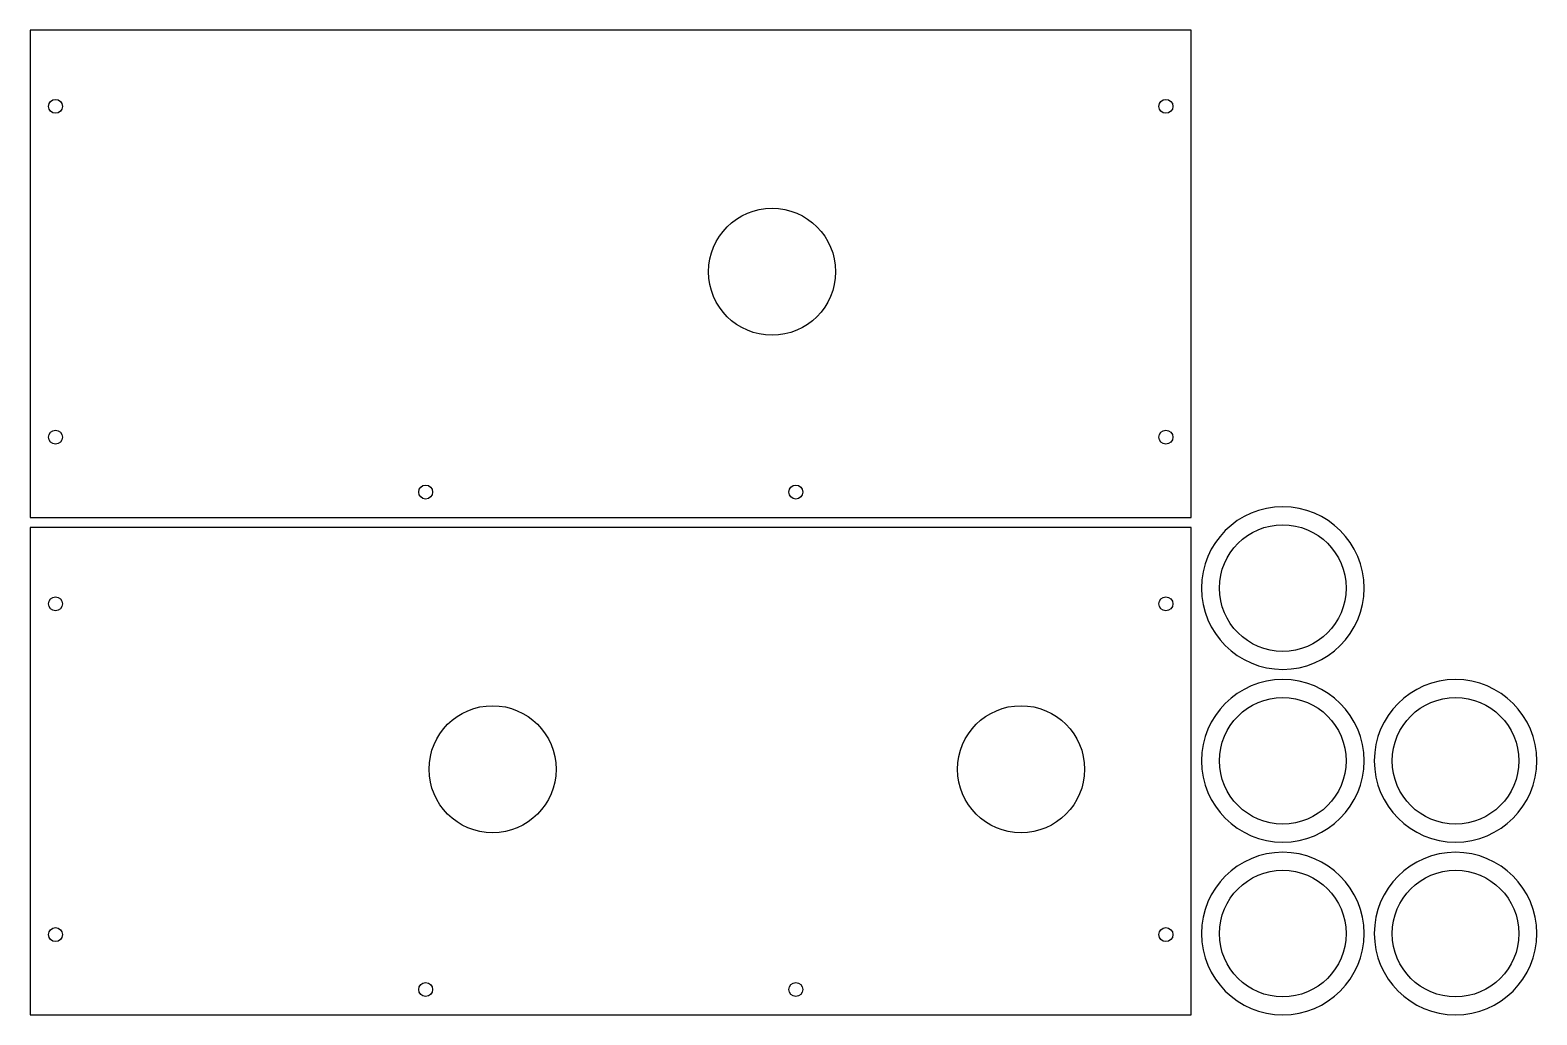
# Model space of a CAD drawing. Header units: millimetres. Extents: x 4 to 597, y 4 to 392.
import ezdxf

# ---------------------------------------------------------------- set-up
doc = ezdxf.new("R2010")
doc.units = ezdxf.units.MM

msp = doc.modelspace()

# ---------------------------------------------------------------- linework, layer by layer
at = {"layer": 'CUT'}
for points in [[(4, 199.8125), (461, 199.8125), (461, 391.625), (4, 391.625)], [(4, 4), (461, 4), (461, 195.8125), (4, 195.8125)]]:
    msp.add_lwpolyline(points, close=True, dxfattribs=at)
for points in [[(465, 172, 1), (529, 172, 1)], [(465, 104, 1), (529, 104, 1)], [(533, 104, 1), (597, 104, 1)], [(465, 36, 1), (529, 36, 1)], [(533, 36, 1), (597, 36, 1)]]:
    msp.add_lwpolyline(points, format="xyb", close=True, dxfattribs=at)
for centre, radius in [((14, 361.625), 2.75), ((451, 361.625), 2.75), ((296, 296.5125), 25), ((14, 231.4), 2.75), ((451, 231.4), 2.75), ((159.6667, 209.8125), 2.75), ((305.3333, 209.8125), 2.75), ((497, 172), 24.919), ((14, 165.8125), 2.75), ((451, 165.8125), 2.75), ((186, 100.7), 25), ((394, 100.7), 25), ((497, 104), 24.919), ((565, 104), 24.919), ((497, 36), 24.919), ((565, 36), 24.919), ((14, 35.5875), 2.75), ((451, 35.5875), 2.75), ((159.6667, 14), 2.75), ((305.3333, 14), 2.75)]:
    msp.add_circle(centre, radius, dxfattribs=at)

doc.saveas('drawing.dxf')
